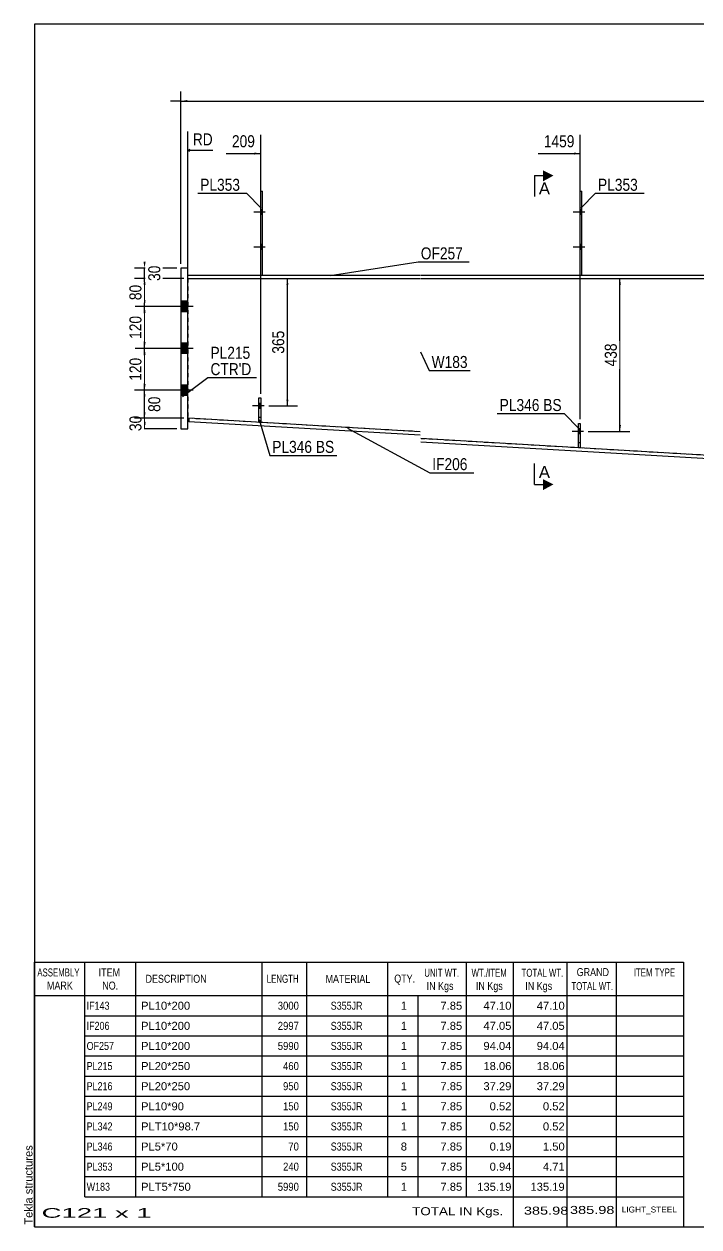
# Model space of a CAD drawing. Header units: millimetres. Extents: x -289 to 124, y -160 to 127.
# Drawn here: x -288.7 to -127.6, y -160.3 to 126.7 of the extents above; entities that cross this region are included whole.
import ezdxf

# ---------------------------------------------------------------- set-up
doc = ezdxf.new("R2010")
doc.units = ezdxf.units.MM
doc.linetypes.add('DXK_LINE_DOT1', pattern=[1.8814, 0.9407, -0.9407])
doc.linetypes.add('DXK_LINE_DOT2', pattern=[3.9198, 1.9599, -1.9599])
doc.styles.add('Arial', font='ARIAL.TTF', dxfattribs={"height": 0.2})
doc.styles.add('Arial Narrow', font='ARIALN.TTF', dxfattribs={"height": 0.2})

# ---------------------------------------------------------------- blocks, each defined once
blk = doc.blocks.new('Unknown-622306239-1210')
at = {"color": 5, "linetype": 'Continuous'}
for p, q in [((123.83, 126.7), (-286.17, 126.7)), ((-286.17, 126.7), (-286.17, -160.3)), ((123.83, -160.3), (123.83, 126.7)), ((-286.17, -160.3), (123.83, -160.3))]:
    blk.add_line(p, q, dxfattribs=at)
at = {"color": 174, "linetype": 'Continuous', "style": 'Arial'}
blk.add_text('Tekla structures', height=1.9102, rotation=90, dxfattribs=at).set_placement((-286.67, -159.8))
blk = doc.blocks.new('Part-622306239-1448 - 1359')
at = {"color": 2, "linetype": 'Continuous'}
for p, q in [((-249.58, 66.81), (-194.12, 66.81)), ((-194.02, 66.81), (-117.85, 66.81)), ((-117.75, 66.81), (-35.52, 66.81)), ((-35.42, 66.81), (40.46, 66.81)), ((40.56, 66.81), (93.76, 66.81)), ((-249.58, 65.98), (-194.12, 65.98)), ((-194.02, 65.98), (-117.85, 65.98)), ((-117.75, 65.98), (-35.52, 65.98)), ((-35.42, 65.98), (40.46, 65.98)), ((40.56, 65.98), (93.76, 65.98))]:
    blk.add_line(p, q, dxfattribs=at)
at = {"color": 7, "linetype": 'DXK_LINE_DOT1'}
for p, q in [((-249.58, 65.98), (-249.58, 66.81)), ((93.76, 65.98), (93.76, 66.81))]:
    blk.add_line(p, q, dxfattribs=at)
blk = doc.blocks.new('Part-622306239-1470 - 1359')
at = {"color": 2, "linetype": 'Continuous'}
for p, q in [((-249.33, 32.63), (-249.38, 31.8)), ((-194.12, 28.57), (-249.38, 31.8)), ((-194.12, 29.41), (-249.33, 32.63)), ((-117.85, 23.32), (-194.02, 27.77)), ((-117.85, 22.48), (-194.02, 26.93)), ((-72.47, 18.06), (-117.75, 20.71)), ((-72.52, 17.23), (-117.75, 19.87)), ((-72.52, 17.23), (-72.47, 18.06))]:
    blk.add_line(p, q, dxfattribs=at)
blk = doc.blocks.new('Part-622306239-1497 - 1359')
at = {"color": 7, "linetype": 'DXK_LINE_DOT1'}
for p, q in [((-249.58, 65.98), (-194.12, 65.98)), ((-249.58, 65.98), (-249.58, 32.65)), ((-194.02, 65.98), (-117.85, 65.98)), ((-117.75, 65.98), (-35.52, 65.98)), ((-35.42, 65.98), (40.46, 65.98)), ((40.56, 65.98), (93.76, 65.98)), ((93.76, 65.98), (93.76, 3.48)), ((-194.12, 29.41), (-249.33, 32.63)), ((-117.85, 23.32), (-194.02, 27.77)), ((-35.52, 15.9), (-117.75, 20.71)), ((40.46, 9.2), (-35.42, 13.63)), ((93.76, 3.48), (40.56, 6.59))]:
    blk.add_line(p, q, dxfattribs=at)
at = {"color": 2, "linetype": 'Continuous'}
blk.add_line((-249.58, 32.65), (-249.33, 32.63), dxfattribs=at)
blk = doc.blocks.new('Part-622306239-1552 - 1359')
at = {"color": 2, "linetype": 'Continuous'}
for p, q in [((-156.35, 25.58), (-156.35, 31.41)), ((-156.35, 31.41), (-155.93, 31.41)), ((-155.93, 31.41), (-155.93, 25.58)), ((-155.93, 25.58), (-156.35, 25.58))]:
    blk.add_line(p, q, dxfattribs=at)
blk = doc.blocks.new('Part-622306239-1505 - 1359')
at = {"color": 7, "linetype": 'DXK_LINE_DOT1'}
for p, q in [((-156.35, 25.58), (-156.35, 31.41)), ((-156.35, 31.41), (-155.93, 31.41)), ((-155.93, 31.41), (-155.93, 25.58)), ((-156.35, 26.83), (-155.93, 26.83)), ((-155.93, 25.58), (-156.35, 25.58))]:
    blk.add_line(p, q, dxfattribs=at)
blk = doc.blocks.new('Part-622306239-4548 - 1359')
at = {"color": 7, "linetype": 'DXK_LINE_DOT1'}
for p, q in [((-232.62, 31.67), (-232.62, 37.5)), ((-232.62, 37.5), (-232.2, 37.5)), ((-232.2, 37.5), (-232.2, 31.67)), ((-232.62, 32.92), (-232.2, 32.92)), ((-232.2, 31.67), (-232.62, 31.67))]:
    blk.add_line(p, q, dxfattribs=at)
blk = doc.blocks.new('Bolt-622306239-1737 - 1359')
at = {"linetype": 'Continuous'}
blk.add_hatch(color=3, dxfattribs=at).paths.add_polyline_path([(-155.93, 28.91), (-155.93, 30.08), (-156.35, 30.08), (-156.35, 28.91)])
at = {"color": 3, "linetype": 'Continuous'}
for p, q in [((-155.14, 29.5), (-157.89, 29.5)), ((-155.93, 30.08), (-156.35, 30.08)), ((-155.93, 28.91), (-156.35, 28.91))]:
    blk.add_line(p, q, dxfattribs=at)
blk = doc.blocks.new('Bolt-622306239-1734 - 1359')
at = {"color": 3, "linetype": 'DXK_LINE_DOT2'}
for p, q in [((-155.14, 29.5), (-157.89, 29.5)), ((-155.93, 30.08), (-156.35, 30.08)), ((-155.93, 28.91), (-156.35, 28.91))]:
    blk.add_line(p, q, dxfattribs=at)
blk = doc.blocks.new('Part-622306239-1606 - 1359')
at = {"color": 2, "linetype": 'Continuous'}
for p, q in [((-249.58, 68.48), (-251.25, 68.48)), ((-251.25, 68.48), (-251.25, 30.15)), ((-249.58, 30.15), (-249.58, 68.48)), ((-251.25, 30.15), (-249.58, 30.15))]:
    blk.add_line(p, q, dxfattribs=at)
blk = doc.blocks.new('Bolt-622306239-1553 - 1359')
at = {"linetype": 'Continuous'}
for points in [[(-251.25, 60.56), (-251.25, 58.06), (-249.58, 58.06), (-249.58, 60.56)], [(-251.25, 60.56), (-251.25, 58.06), (-249.58, 58.06), (-249.58, 60.56)], [(-251.25, 50.56), (-251.25, 48.06), (-249.58, 48.06), (-249.58, 50.56)], [(-251.25, 50.56), (-251.25, 48.06), (-249.58, 48.06), (-249.58, 50.56)], [(-251.25, 40.56), (-251.25, 38.06), (-249.58, 38.06), (-249.58, 40.56)], [(-251.25, 40.56), (-251.25, 38.06), (-249.58, 38.06), (-249.58, 40.56)]]:
    blk.add_hatch(color=3, dxfattribs=at).paths.add_polyline_path(points)
at = {"color": 3, "linetype": 'Continuous'}
for p, q in [((-249.58, 60.56), (-251.25, 60.56)), ((-249.58, 60.56), (-251.25, 60.56)), ((-248.33, 59.31), (-251.25, 59.31)), ((-248.33, 59.31), (-251.25, 59.31)), ((-249.58, 58.06), (-251.25, 58.06)), ((-249.58, 58.06), (-251.25, 58.06)), ((-249.58, 50.56), (-251.25, 50.56)), ((-249.58, 50.56), (-251.25, 50.56)), ((-248.33, 49.31), (-251.25, 49.31)), ((-248.33, 49.31), (-251.25, 49.31)), ((-249.58, 48.06), (-251.25, 48.06)), ((-249.58, 48.06), (-251.25, 48.06)), ((-249.58, 40.56), (-251.25, 40.56)), ((-249.58, 40.56), (-251.25, 40.56)), ((-248.33, 39.31), (-251.25, 39.31)), ((-248.33, 39.31), (-251.25, 39.31)), ((-249.58, 38.06), (-251.25, 38.06)), ((-249.58, 38.06), (-251.25, 38.06))]:
    blk.add_line(p, q, dxfattribs=at)
blk = doc.blocks.new('Part-622306239-4547 - 1359')
at = {"color": 2, "linetype": 'Continuous'}
for p, q in [((-232.2, 66.81), (-232.2, 86.81)), ((-232.2, 86.81), (-231.78, 86.81)), ((-231.78, 66.81), (-231.78, 86.81))]:
    blk.add_line(p, q, dxfattribs=at)
at = {"color": 7, "linetype": 'DXK_LINE_DOT1'}
blk.add_line((-232.2, 66.81), (-231.78, 66.81), dxfattribs=at)
blk = doc.blocks.new('Bolt-622306239-4558 - 1359')
at = {"linetype": 'Continuous'}
blk.add_hatch(color=3, dxfattribs=at).paths.add_polyline_path([(-232.2, 35), (-232.2, 36.17), (-232.62, 36.17), (-232.62, 35)])
at = {"color": 3, "linetype": 'Continuous'}
for p, q in [((-231.41, 35.58), (-234.16, 35.58)), ((-232.2, 36.17), (-232.62, 36.17)), ((-232.2, 35), (-232.62, 35))]:
    blk.add_line(p, q, dxfattribs=at)
blk = doc.blocks.new('Part-622306239-4551 - 1359')
at = {"color": 2, "linetype": 'Continuous'}
for p, q in [((-232.62, 31.67), (-232.62, 37.5)), ((-232.62, 37.5), (-232.2, 37.5)), ((-232.2, 37.5), (-232.2, 31.67)), ((-232.2, 31.67), (-232.62, 31.67))]:
    blk.add_line(p, q, dxfattribs=at)
blk = doc.blocks.new('Part-622306239-1742 - 1359')
at = {"color": 2, "linetype": 'Continuous'}
for p, q in [((-155.93, 66.81), (-155.93, 86.81)), ((-155.93, 86.81), (-155.52, 86.81)), ((-155.52, 66.81), (-155.52, 86.81))]:
    blk.add_line(p, q, dxfattribs=at)
at = {"color": 7, "linetype": 'DXK_LINE_DOT1'}
blk.add_line((-155.93, 66.81), (-155.52, 66.81), dxfattribs=at)
blk = doc.blocks.new('Bolt-622306239-1743 - 1359')
at = {"linetype": 'Continuous'}
for points in [[(-155.52, 81.23), (-155.52, 82.4), (-155.93, 82.4), (-155.93, 81.23)], [(-155.52, 81.23), (-155.52, 82.4), (-155.93, 82.4), (-155.93, 81.23)], [(-155.52, 72.9), (-155.52, 74.06), (-155.93, 74.06), (-155.93, 72.9)], [(-155.52, 72.9), (-155.52, 74.06), (-155.93, 74.06), (-155.93, 72.9)]]:
    blk.add_hatch(color=3, dxfattribs=at).paths.add_polyline_path(points)
at = {"color": 3, "linetype": 'Continuous'}
for p, q in [((-154.85, 81.81), (-157.6, 81.81)), ((-154.85, 81.81), (-157.6, 81.81)), ((-155.52, 82.4), (-155.93, 82.4)), ((-155.52, 82.4), (-155.93, 82.4)), ((-155.52, 81.23), (-155.93, 81.23)), ((-155.52, 81.23), (-155.93, 81.23)), ((-154.85, 73.48), (-157.6, 73.48)), ((-154.85, 73.48), (-157.6, 73.48)), ((-155.52, 74.06), (-155.93, 74.06)), ((-155.52, 74.06), (-155.93, 74.06)), ((-155.52, 72.9), (-155.93, 72.9)), ((-155.52, 72.9), (-155.93, 72.9))]:
    blk.add_line(p, q, dxfattribs=at)
blk = doc.blocks.new('Bolt-622306239-4554 - 1359')
at = {"linetype": 'Continuous'}
for points in [[(-231.78, 81.23), (-231.78, 82.4), (-232.2, 82.4), (-232.2, 81.23)], [(-231.78, 81.23), (-231.78, 82.4), (-232.2, 82.4), (-232.2, 81.23)], [(-231.78, 72.9), (-231.78, 74.06), (-232.2, 74.06), (-232.2, 72.9)], [(-231.78, 72.9), (-231.78, 74.06), (-232.2, 74.06), (-232.2, 72.9)]]:
    blk.add_hatch(color=3, dxfattribs=at).paths.add_polyline_path(points)
at = {"color": 3, "linetype": 'Continuous'}
for p, q in [((-231.12, 81.81), (-233.87, 81.81)), ((-231.12, 81.81), (-233.87, 81.81)), ((-231.78, 82.4), (-232.2, 82.4)), ((-231.78, 82.4), (-232.2, 82.4)), ((-231.78, 81.23), (-232.2, 81.23)), ((-231.78, 81.23), (-232.2, 81.23)), ((-231.12, 73.48), (-233.87, 73.48)), ((-231.12, 73.48), (-233.87, 73.48)), ((-231.78, 74.06), (-232.2, 74.06)), ((-231.78, 74.06), (-232.2, 74.06)), ((-231.78, 72.9), (-232.2, 72.9)), ((-231.78, 72.9), (-232.2, 72.9))]:
    blk.add_line(p, q, dxfattribs=at)
blk = doc.blocks.new('Bolt-622306239-4555 - 1359')
at = {"color": 3, "linetype": 'DXK_LINE_DOT2'}
for p, q in [((-231.41, 35.58), (-234.16, 35.58)), ((-232.2, 36.17), (-232.62, 36.17)), ((-232.2, 35), (-232.62, 35))]:
    blk.add_line(p, q, dxfattribs=at)
blk = doc.blocks.new('StraightDimension-622306239-1930 - 1359')
at = {"linetype": 'Continuous'}
for points in [[(-260.17, 47.81), (-259.92, 49.31), (-259.67, 47.81)], [(-259.67, 40.81), (-259.92, 39.31), (-260.17, 40.81)]]:
    blk.add_hatch(color=7, dxfattribs=at).paths.add_polyline_path(points)
at = {"color": 7, "linetype": 'Continuous'}
for p, q in [((-250.58, 49.31), (-262.17, 49.31)), ((-259.92, 39.31), (-259.92, 49.31)), ((-250.58, 39.31), (-262.17, 39.31))]:
    blk.add_line(p, q, dxfattribs=at)
at = {"color": 0}
blk.add_wipeout([(-260.08, 47.65), (-264.28, 47.65), (-264.28, 40.97), (-260.08, 40.97)], dxfattribs=at)
at = {"color": 3, "style": 'Arial Narrow'}
blk.add_text('120', height=2.863, rotation=90.0002, dxfattribs=at).set_placement((-260.67, 41.57))
blk = doc.blocks.new('StraightDimension-622306239-5100 - 1359')
at = {"linetype": 'Continuous'}
for points in [[(-226.08, 64.48), (-225.83, 65.98), (-225.58, 64.48)], [(-225.58, 37.08), (-225.83, 35.58), (-226.08, 37.08)]]:
    blk.add_hatch(color=7, dxfattribs=at).paths.add_polyline_path(points)
at = {"color": 7, "linetype": 'Continuous'}
for p, q in [((-230.3, 65.98), (-223.43, 65.98)), ((-225.83, 35.58), (-225.83, 65.98)), ((-230.3, 35.58), (-223.43, 35.58))]:
    blk.add_line(p, q, dxfattribs=at)
at = {"color": 0}
blk.add_wipeout([(-225.98, 54.12), (-230.18, 54.12), (-230.18, 47.44), (-225.98, 47.44)], dxfattribs=at)
at = {"color": 3, "style": 'Arial Narrow'}
blk.add_text('365', height=2.863, rotation=90.0002, dxfattribs=at).set_placement((-226.58, 48.04))
blk = doc.blocks.new('StraightDimension-622306239-1919 - 1359')
at = {"linetype": 'Continuous'}
for points in [[(-260.17, 31.15), (-259.92, 32.65), (-259.67, 31.15)], [(-259.67, 31.65), (-259.92, 30.15), (-260.17, 31.65)]]:
    blk.add_hatch(color=7, dxfattribs=at).paths.add_polyline_path(points)
at = {"color": 7, "linetype": 'Continuous'}
for p, q in [((-250.58, 32.65), (-262.17, 32.65)), ((-259.92, 30.15), (-259.92, 32.65)), ((-252.25, 30.15), (-262.17, 30.15))]:
    blk.add_line(p, q, dxfattribs=at)
at = {"color": 0}
blk.add_wipeout([(-260.07, 33.82), (-264.27, 33.82), (-264.27, 28.97), (-260.07, 28.97)], dxfattribs=at)
at = {"color": 3, "style": 'Arial Narrow'}
blk.add_text('30', height=2.863, rotation=90.0002, dxfattribs=at).set_placement((-260.67, 29.57))
blk = doc.blocks.new('StraightDimension-622306239-1947 - 1359')
at = {"linetype": 'Continuous'}
for points in [[(-260.17, 64.48), (-259.92, 65.98), (-259.67, 64.48)], [(-259.67, 60.81), (-259.92, 59.31), (-260.17, 60.81)]]:
    blk.add_hatch(color=7, dxfattribs=at).paths.add_polyline_path(points)
at = {"color": 7, "linetype": 'Continuous'}
for p, q in [((-250.58, 65.98), (-262.17, 65.98)), ((-259.92, 59.31), (-259.92, 65.98)), ((-250.58, 59.31), (-262.17, 59.31))]:
    blk.add_line(p, q, dxfattribs=at)
at = {"color": 0}
blk.add_wipeout([(-260.07, 65.07), (-264.27, 65.07), (-264.27, 60.22), (-260.07, 60.22)], dxfattribs=at)
at = {"color": 3, "style": 'Arial Narrow'}
blk.add_text('80', height=2.863, rotation=90.0002, dxfattribs=at).set_placement((-260.67, 60.82))
blk = doc.blocks.new('StraightDimension-622306239-1964 - 1359')
at = {"linetype": 'Continuous'}
for points in [[(-259.67, 69.98), (-259.92, 68.48), (-260.17, 69.98)], [(-260.17, 64.48), (-259.92, 65.98), (-259.67, 64.48)]]:
    blk.add_hatch(color=7, dxfattribs=at).paths.add_polyline_path(points)
at = {"color": 7, "linetype": 'Continuous'}
for p, q in [((-252.25, 68.48), (-262.32, 68.48)), ((-259.92, 65.98), (-259.92, 68.48)), ((-250.58, 65.98), (-262.32, 65.98))]:
    blk.add_line(p, q, dxfattribs=at)
at = {"color": 0}
blk.add_wipeout([(-255.57, 69.66), (-259.77, 69.66), (-259.77, 64.8), (-255.57, 64.8)], dxfattribs=at)
at = {"color": 3, "style": 'Arial Narrow'}
blk.add_text('30', height=2.863, rotation=90.0002, dxfattribs=at).set_placement((-256.17, 65.4))
blk = doc.blocks.new('StraightDimension-622306239-1974 - 1359')
at = {"linetype": 'Continuous'}
for points in [[(-260.17, 37.81), (-259.92, 39.31), (-259.67, 37.81)], [(-259.67, 34.15), (-259.92, 32.65), (-260.17, 34.15)]]:
    blk.add_hatch(color=7, dxfattribs=at).paths.add_polyline_path(points)
at = {"color": 7, "linetype": 'Continuous'}
for p, q in [((-250.58, 39.31), (-262.32, 39.31)), ((-259.92, 32.65), (-259.92, 39.31)), ((-250.58, 32.65), (-262.32, 32.65))]:
    blk.add_line(p, q, dxfattribs=at)
at = {"color": 0}
blk.add_wipeout([(-255.57, 38.41), (-259.77, 38.41), (-259.77, 33.55), (-255.57, 33.55)], dxfattribs=at)
at = {"color": 3, "style": 'Arial Narrow'}
blk.add_text('80', height=2.863, rotation=90.0002, dxfattribs=at).set_placement((-256.17, 34.15))
blk = doc.blocks.new('StraightDimension-622306239-1991 - 1359')
at = {"linetype": 'Continuous'}
for points in [[(-260.17, 57.81), (-259.92, 59.31), (-259.67, 57.81)], [(-259.67, 50.81), (-259.92, 49.31), (-260.17, 50.81)]]:
    blk.add_hatch(color=7, dxfattribs=at).paths.add_polyline_path(points)
at = {"color": 7, "linetype": 'Continuous'}
for p, q in [((-250.58, 59.31), (-262.17, 59.31)), ((-259.92, 49.31), (-259.92, 59.31)), ((-250.58, 49.31), (-262.17, 49.31))]:
    blk.add_line(p, q, dxfattribs=at)
at = {"color": 0}
blk.add_wipeout([(-260.08, 57.65), (-264.28, 57.65), (-264.28, 50.97), (-260.08, 50.97)], dxfattribs=at)
at = {"color": 3, "style": 'Arial Narrow'}
blk.add_text('120', height=2.863, rotation=90.0002, dxfattribs=at).set_placement((-260.67, 51.57))
blk = doc.blocks.new('StraightDimension-622306239-2009 - 1359')
at = {"linetype": 'Continuous'}
for points in [[(-249.75, 108.07), (-251.25, 108.32), (-249.75, 108.57)], [(93.92, 108.57), (95.42, 108.32), (93.92, 108.07)]]:
    blk.add_hatch(color=7, dxfattribs=at).paths.add_polyline_path(points)
at = {"color": 7, "linetype": 'Continuous'}
for p, q in [((-251.25, 69.48), (-251.25, 110.57)), ((95.42, 75.31), (95.42, 110.57)), ((-251.25, 108.32), (-253.75, 108.32)), ((-251.25, 108.32), (95.42, 108.32)), ((95.42, 108.32), (97.92, 108.32))]:
    blk.add_line(p, q, dxfattribs=at)
at = {"color": 0}
blk.add_wipeout([(-73.66, 108.47), (-73.66, 112.67), (-82.17, 112.67), (-82.17, 108.47)], dxfattribs=at)
at = {"color": 3, "style": 'Arial Narrow'}
blk.add_text('6030', height=2.863, dxfattribs=at).set_placement((-81.57, 109.07))
blk = doc.blocks.new('StraightDimension-622306239-2083 - 1359')
at = {"linetype": 'Continuous'}
for points in [[(-146.71, 64.48), (-146.46, 65.98), (-146.21, 64.48)], [(-146.21, 31), (-146.46, 29.5), (-146.71, 31)]]:
    blk.add_hatch(color=7, dxfattribs=at).paths.add_polyline_path(points)
at = {"color": 7, "linetype": 'Continuous'}
for p, q in [((-154.04, 65.98), (-144.06, 65.98)), ((-146.46, 29.5), (-146.46, 65.98)), ((-154.04, 29.5), (-144.06, 29.5))]:
    blk.add_line(p, q, dxfattribs=at)
at = {"color": 0}
blk.add_wipeout([(-146.61, 51.08), (-150.81, 51.08), (-150.81, 44.4), (-146.61, 44.4)], dxfattribs=at)
at = {"color": 3, "style": 'Arial Narrow'}
blk.add_text('438', height=2.863, rotation=90.0002, dxfattribs=at).set_placement((-147.21, 45))
blk = doc.blocks.new('StraightDimension-622306239-5041 - 1359')
at = {"linetype": 'Continuous'}
blk.add_hatch(color=7, dxfattribs=at).paths.add_polyline_path([(-157.43, 96.05), (-155.93, 95.8), (-157.43, 95.55)])
at = {"color": 7, "linetype": 'Continuous'}
for p, q in [((-155.93, 32.41), (-155.93, 100.3)), ((-165.99, 95.8), (-155.93, 95.8))]:
    blk.add_line(p, q, dxfattribs=at)
at = {"color": 0}
blk.add_wipeout([(-156.71, 96.7), (-156.71, 100.9), (-165.22, 100.9), (-165.22, 96.7)], dxfattribs=at)
at = {"color": 3, "style": 'Arial Narrow'}
blk.add_text('1459', height=2.863, dxfattribs=at).set_placement((-164.62, 97.3))
blk = doc.blocks.new('StraightDimension-622306239-5042 - 1359')
at = {"linetype": 'Continuous'}
blk.add_hatch(color=7, dxfattribs=at).paths.add_polyline_path([(-233.7, 96.05), (-232.2, 95.8), (-233.7, 95.55)])
at = {"color": 7, "linetype": 'Continuous'}
for p, q in [((-232.2, 38.5), (-232.2, 100.3)), ((-240.43, 95.8), (-232.2, 95.8))]:
    blk.add_line(p, q, dxfattribs=at)
at = {"color": 0, "linetype": 'Continuous'}
blk.add_wipeout([(-243.05, 97.15), (-243.05, 101.35), (-249, 101.35), (-249, 97.15)], dxfattribs=at)
at = {"color": 7, "linetype": 'Continuous'}
for p, q in [((-249.58, 67.81), (-249.58, 101.05)), ((-249.08, 96.8), (-249.58, 96.55)), ((-249.08, 96.3), (-249.58, 96.55)), ((-243.65, 96.55), (-249.58, 96.55))]:
    blk.add_line(p, q, dxfattribs=at)
at = {"color": 3, "linetype": 'Continuous', "style": 'Arial Narrow'}
blk.add_text('RD', height=2.863, dxfattribs=at).set_placement((-248.4, 97.75))
at = {"color": 0}
blk.add_wipeout([(-232.97, 96.7), (-232.97, 100.9), (-239.66, 100.9), (-239.66, 96.7)], dxfattribs=at)
at = {"color": 3, "style": 'Arial Narrow'}
blk.add_text('209', height=2.863, dxfattribs=at).set_placement((-239.06, 97.3))
blk = doc.blocks.new('CBS_BOM-622306239-5138')
at = {"color": 7, "linetype": 'Continuous'}
for p, q in [((-286.21, -105.13), (-286.21, -97.13)), ((-286.2, -97.13), (-131.28, -97.13)), ((-274.21, -105.13), (-274.21, -97.13)), ((-262.02, -105.13), (-262.02, -97.13)), ((-231.85, -105.13), (-231.85, -97.13)), ((-221.17, -105.13), (-221.17, -97.13)), ((-201.86, -105.13), (-201.86, -97.13)), ((-183.05, -105.13), (-183.05, -97.13)), ((-171.84, -105.13), (-171.84, -97.13)), ((-159.06, -105.13), (-159.06, -97.13)), ((-147.31, -105.13), (-147.31, -97.13)), ((-131.28, -97.14), (-131.29, -105.12)), ((-286.21, -105.13), (-131.28, -105.13)), ((-286.21, -109.93), (-286.21, -105.13)), ((-274.21, -109.93), (-274.21, -105.13)), ((-262.02, -109.93), (-262.02, -105.13)), ((-231.85, -109.93), (-231.85, -105.13)), ((-221.17, -109.93), (-221.17, -105.13)), ((-201.86, -109.93), (-201.86, -105.13)), ((-194.59, -109.93), (-194.59, -105.13)), ((-183.05, -109.93), (-183.05, -105.13)), ((-171.84, -109.93), (-171.84, -105.13)), ((-159.06, -109.93), (-159.06, -105.13)), ((-147.29, -109.93), (-147.29, -105.13)), ((-131.28, -105.14), (-131.28, -109.93)), ((-286.21, -114.73), (-286.21, -109.93)), ((-274.21, -109.93), (-131.28, -109.93)), ((-274.21, -114.73), (-274.21, -109.93)), ((-262.02, -114.73), (-262.02, -109.93)), ((-231.85, -114.73), (-231.85, -109.93)), ((-221.17, -114.73), (-221.17, -109.93)), ((-201.86, -114.73), (-201.86, -109.93)), ((-194.59, -114.73), (-194.59, -109.93)), ((-183.05, -114.73), (-183.05, -109.93)), ((-171.84, -114.73), (-171.84, -109.93)), ((-159.06, -114.73), (-159.06, -109.93)), ((-147.29, -114.73), (-147.29, -109.93)), ((-131.28, -109.94), (-131.28, -114.73)), ((-286.21, -119.53), (-286.21, -114.73)), ((-274.21, -114.73), (-131.28, -114.73)), ((-274.21, -119.53), (-274.21, -114.73)), ((-262.02, -119.53), (-262.02, -114.73)), ((-231.85, -119.53), (-231.85, -114.73)), ((-221.17, -119.53), (-221.17, -114.73)), ((-201.86, -119.53), (-201.86, -114.73)), ((-194.59, -119.53), (-194.59, -114.73)), ((-183.05, -119.53), (-183.05, -114.73)), ((-171.84, -119.53), (-171.84, -114.73)), ((-159.06, -119.53), (-159.06, -114.73)), ((-147.29, -119.53), (-147.29, -114.73)), ((-131.28, -114.74), (-131.28, -119.53)), ((-286.21, -124.33), (-286.21, -119.53)), ((-274.21, -119.53), (-131.28, -119.53)), ((-274.21, -124.33), (-274.21, -119.53)), ((-262.02, -124.33), (-262.02, -119.53)), ((-231.85, -124.33), (-231.85, -119.53)), ((-221.17, -124.33), (-221.17, -119.53)), ((-201.86, -124.33), (-201.86, -119.53)), ((-194.59, -124.33), (-194.59, -119.53)), ((-183.05, -124.33), (-183.05, -119.53)), ((-171.84, -124.33), (-171.84, -119.53)), ((-159.06, -124.33), (-159.06, -119.53)), ((-147.29, -124.33), (-147.29, -119.53)), ((-131.28, -119.54), (-131.28, -124.33)), ((-286.21, -129.13), (-286.21, -124.33)), ((-274.21, -124.33), (-131.28, -124.33)), ((-274.21, -129.13), (-274.21, -124.33)), ((-262.02, -129.13), (-262.02, -124.33)), ((-231.85, -129.13), (-231.85, -124.33)), ((-221.17, -129.13), (-221.17, -124.33)), ((-201.86, -129.13), (-201.86, -124.33)), ((-194.59, -129.13), (-194.59, -124.33)), ((-183.05, -129.13), (-183.05, -124.33)), ((-171.84, -129.13), (-171.84, -124.33)), ((-159.06, -129.13), (-159.06, -124.33)), ((-147.29, -129.13), (-147.29, -124.33)), ((-131.28, -124.34), (-131.28, -129.13)), ((-286.21, -133.93), (-286.21, -129.13)), ((-274.21, -129.13), (-131.28, -129.13)), ((-274.21, -133.93), (-274.21, -129.13)), ((-262.02, -133.93), (-262.02, -129.13)), ((-231.85, -133.93), (-231.85, -129.13)), ((-221.17, -133.93), (-221.17, -129.13)), ((-201.86, -133.93), (-201.86, -129.13)), ((-194.59, -133.93), (-194.59, -129.13)), ((-183.05, -133.93), (-183.05, -129.13)), ((-171.84, -133.93), (-171.84, -129.13)), ((-159.06, -133.93), (-159.06, -129.13)), ((-147.29, -133.93), (-147.29, -129.13)), ((-131.28, -129.14), (-131.28, -133.93)), ((-286.21, -138.73), (-286.21, -133.93)), ((-274.21, -133.93), (-131.28, -133.93)), ((-274.21, -138.73), (-274.21, -133.93)), ((-262.02, -138.73), (-262.02, -133.93)), ((-231.85, -138.73), (-231.85, -133.93)), ((-221.17, -138.73), (-221.17, -133.93)), ((-201.86, -138.73), (-201.86, -133.93)), ((-194.59, -138.73), (-194.59, -133.93)), ((-183.05, -138.73), (-183.05, -133.93)), ((-171.84, -138.73), (-171.84, -133.93)), ((-159.06, -138.73), (-159.06, -133.93)), ((-147.29, -138.73), (-147.29, -133.93)), ((-131.28, -133.94), (-131.28, -138.73)), ((-286.21, -143.53), (-286.21, -138.73)), ((-274.21, -138.73), (-131.28, -138.73)), ((-274.21, -143.53), (-274.21, -138.73)), ((-262.02, -143.53), (-262.02, -138.73)), ((-231.85, -143.53), (-231.85, -138.73)), ((-221.17, -143.53), (-221.17, -138.73)), ((-201.86, -143.53), (-201.86, -138.73)), ((-194.59, -143.53), (-194.59, -138.73)), ((-183.05, -143.53), (-183.05, -138.73)), ((-171.84, -143.53), (-171.84, -138.73)), ((-159.06, -143.53), (-159.06, -138.73)), ((-147.29, -143.53), (-147.29, -138.73)), ((-131.28, -138.74), (-131.28, -143.53)), ((-286.21, -148.33), (-286.21, -143.53)), ((-274.21, -143.53), (-131.28, -143.53)), ((-274.21, -148.33), (-274.21, -143.53)), ((-262.02, -148.33), (-262.02, -143.53)), ((-231.85, -148.33), (-231.85, -143.53)), ((-221.17, -148.33), (-221.17, -143.53)), ((-201.86, -148.33), (-201.86, -143.53)), ((-194.59, -148.33), (-194.59, -143.53)), ((-183.05, -148.33), (-183.05, -143.53)), ((-171.84, -148.33), (-171.84, -143.53)), ((-159.06, -148.33), (-159.06, -143.53)), ((-147.29, -148.33), (-147.29, -143.53)), ((-131.28, -143.54), (-131.28, -148.33)), ((-286.21, -153.13), (-286.21, -148.33)), ((-274.21, -148.33), (-131.28, -148.33)), ((-274.21, -153.13), (-274.21, -148.33)), ((-262.02, -153.13), (-262.02, -148.33)), ((-231.85, -153.13), (-231.85, -148.33)), ((-221.17, -153.13), (-221.17, -148.33)), ((-201.86, -153.13), (-201.86, -148.33)), ((-194.59, -153.13), (-194.59, -148.33)), ((-183.05, -153.13), (-183.05, -148.33)), ((-171.84, -153.13), (-171.84, -148.33)), ((-159.06, -153.13), (-159.06, -148.33)), ((-147.29, -153.13), (-147.29, -148.33)), ((-131.28, -148.34), (-131.28, -153.13)), ((-286.21, -160.33), (-286.21, -153.15)), ((-274.21, -153.13), (-131.28, -153.13)), ((-171.84, -160.33), (-171.84, -153.15)), ((-159.06, -160.33), (-159.06, -153.15)), ((-147.25, -160.33), (-147.25, -153.15)), ((-131.28, -153.13), (-131.28, -160.33)), ((-286.21, -160.33), (-131.28, -160.33))]:
    blk.add_line(p, q, dxfattribs=at)
at = {"color": 3, "linetype": 'Continuous', "style": 'Arial'}
for s, height, width, p in [('ASSEMBLY', 1.91, 0.7, (-285.52, -100.56)), ('ITEM', 1.91, 0.8, (-270.88, -100.56)), ('DESCRIPTION', 1.9102, 0.8, (-259.69, -102.07)), ('LENGTH', 1.91, 0.7, (-230.75, -102.07)), ('MATERIAL', 1.91, 0.8, (-216.72, -102.11)), ('QTY.', 1.91, 0.8, (-200.33, -102.03)), ('UNIT WT.', 1.91, 0.7, (-193.16, -100.64)), ('WT./ITEM', 1.91, 0.7, (-181.87, -100.64)), ('TOTAL WT.', 1.91, 0.7, (-169.94, -100.64)), ('GRAND', 1.91, 0.8, (-156.78, -100.48)), ('ITEM TYPE', 1.91, 0.7, (-143.15, -100.55)), ('MARK', 1.91, 0.8, (-283.21, -103.7)), ('NO.', 1.91, 0.8, (-270.02, -103.7)), ('IN Kgs', 1.91, 0.8, (-192.59, -103.77)), ('IN Kgs', 1.91, 0.8, (-180.83, -103.77)), ('IN Kgs', 1.91, 0.8, (-169.04, -103.77)), ('TOTAL WT.', 1.91, 0.7, (-158.04, -103.82))]:
    blk.add_text(s, height=height, dxfattribs=dict(at, width=width)).set_placement(p)
at = {"color": 7, "linetype": 'Continuous', "style": 'Arial'}
for s, width, p in [('IF143', 0.8, (-273.75, -108.5)), ('3000', 0.85, (-228.13, -108.5)), ('S355JR', 0.8, (-215.49, -108.5)), ('IF206', 0.8, (-273.75, -113.3)), ('2997', 0.85, (-228.13, -113.3)), ('S355JR', 0.8, (-215.49, -113.3)), ('OF257', 0.8, (-273.75, -118.1)), ('5990', 0.85, (-228.13, -118.1)), ('S355JR', 0.8, (-215.49, -118.1)), ('PL215', 0.8, (-273.75, -122.9)), ('460', 0.85, (-226.87, -122.9)), ('S355JR', 0.8, (-215.49, -122.9)), ('PL216', 0.8, (-273.75, -127.7)), ('950', 0.85, (-226.87, -127.7)), ('S355JR', 0.8, (-215.49, -127.7)), ('PL249', 0.8, (-273.75, -132.5)), ('150', 0.85, (-226.87, -132.5)), ('S355JR', 0.8, (-215.49, -132.5)), ('PL342', 0.8, (-273.75, -137.3)), ('150', 0.85, (-226.87, -137.3)), ('S355JR', 0.8, (-215.49, -137.3)), ('PL346', 0.8, (-273.75, -142.1)), ('70', 0.85, (-225.61, -142.1)), ('S355JR', 0.8, (-215.49, -142.1)), ('PL353', 0.8, (-273.75, -146.9)), ('240', 0.85, (-226.87, -146.9)), ('S355JR', 0.8, (-215.49, -146.9)), ('W183', 0.8, (-273.75, -151.7)), ('5990', 0.85, (-228.13, -151.7)), ('S355JR', 0.8, (-215.49, -151.7))]:
    blk.add_text(s, height=1.91, dxfattribs=dict(at, width=width)).set_placement(p)
for s, p in [('PL10*200', (-260.76, -108.5)), ('1', (-198.77, -108.5)), ('7.85', (-189.3, -108.5)), ('47.10', (-179.04, -108.5)), ('47.10', (-166.32, -108.5)), ('PL10*200', (-260.76, -113.3)), ('1', (-198.77, -113.3)), ('7.85', (-189.3, -113.3)), ('47.05', (-179.04, -113.3)), ('47.05', (-166.32, -113.3)), ('PL10*200', (-260.76, -118.1)), ('1', (-198.77, -118.1)), ('7.85', (-189.3, -118.1)), ('94.04', (-179.04, -118.1)), ('94.04', (-166.32, -118.1)), ('PL20*250', (-260.76, -122.9)), ('1', (-198.77, -122.9)), ('7.85', (-189.3, -122.9)), ('18.06', (-179.04, -122.9)), ('18.06', (-166.32, -122.9)), ('PL20*250', (-260.76, -127.7)), ('1', (-198.77, -127.7)), ('7.85', (-189.3, -127.7)), ('37.29', (-179.04, -127.7)), ('37.29', (-166.32, -127.7)), ('PL10*90', (-260.76, -132.5)), ('1', (-198.77, -132.5)), ('7.85', (-189.3, -132.5)), ('0.52', (-177.55, -132.5)), ('0.52', (-164.84, -132.5)), ('PLT10*98.7', (-260.76, -137.3)), ('1', (-198.77, -137.3)), ('7.85', (-189.3, -137.3)), ('0.52', (-177.55, -137.3)), ('0.52', (-164.84, -137.3)), ('PL5*70', (-260.76, -142.1)), ('8', (-198.77, -142.1)), ('7.85', (-189.3, -142.1)), ('0.19', (-177.55, -142.1)), ('1.50', (-164.84, -142.1)), ('PL5*100', (-260.76, -146.9)), ('5', (-198.77, -146.9)), ('7.85', (-189.3, -146.9)), ('0.94', (-177.55, -146.9)), ('4.71', (-164.84, -146.9)), ('PLT5*750', (-260.76, -151.7)), ('1', (-198.77, -151.7)), ('7.85', (-189.3, -151.7)), ('135.19', (-180.52, -151.7)), ('135.19', (-167.81, -151.7))]:
    blk.add_text(s, height=1.91, dxfattribs=at).set_placement(p)
at = {"color": 6, "linetype": 'Continuous', "style": 'Arial'}
for s, height, width, p in [('C121 x 1', 2.292, 2.05, (-284.49, -158.14)), ('TOTAL IN Kgs.', 1.9102, 1.2, (-196.05, -157.54)), ('385.98', 1.91, 1.3, (-169.39, -157.39)), ('385.98', 1.91, 1.3, (-158.38, -157.23))]:
    blk.add_text(s, height=height, dxfattribs=dict(at, width=width)).set_placement(p)
blk.add_text('LIGHT_STEEL', height=1.4135, dxfattribs=at).set_placement((-146.03, -156.88))
blk = doc.blocks.new('Mark-622306239-1444 - 1359')
at = {"color": 0}
blk.add_wipeout([(-183.95, 70.55), (-183.95, 73.55), (-193.99, 73.55), (-193.99, 70.55)], dxfattribs=at)
blk.add_wipeout([(-183.95, 70.55), (-183.95, 73.55), (-193.99, 73.55), (-193.99, 70.55)], dxfattribs=at)
at = {"color": 7, "linetype": 'Continuous'}
for p, q in [((-215.62, 66.73), (-194.59, 69.95)), ((-194.59, 69.95), (-182.45, 69.95))]:
    blk.add_line(p, q, dxfattribs=at)
at = {"color": 3, "style": 'Arial Narrow'}
blk.add_text('OF257', height=2.863, dxfattribs=at).set_placement((-193.99, 70.55))
blk = doc.blocks.new('Mark-622306239-1466 - 1359')
at = {"color": 0}
blk.add_wipeout([(-182.84, 20.25), (-182.84, 23.25), (-191.25, 23.25), (-191.25, 20.25)], dxfattribs=at)
blk.add_wipeout([(-182.84, 20.25), (-182.84, 23.25), (-191.25, 23.25), (-191.25, 20.25)], dxfattribs=at)
at = {"color": 7, "linetype": 'Continuous'}
for p, q in [((-211.52, 30.28), (-191.85, 19.65)), ((-191.85, 19.65), (-181.34, 19.65))]:
    blk.add_line(p, q, dxfattribs=at)
at = {"color": 3, "style": 'Arial Narrow'}
blk.add_text('IF206', height=2.863, dxfattribs=at).set_placement((-191.25, 20.25))
blk = doc.blocks.new('Mark-622306239-1493 - 1359')
at = {"color": 0}
blk.add_wipeout([(-182.81, 44.63), (-182.81, 47.63), (-191.4, 47.63), (-191.4, 44.63)], dxfattribs=at)
blk.add_wipeout([(-182.81, 44.63), (-182.81, 47.63), (-191.4, 47.63), (-191.4, 44.63)], dxfattribs=at)
at = {"color": 7, "linetype": 'Continuous'}
for p, q in [((-194.1, 48.48), (-192, 44.03)), ((-192, 44.03), (-182.21, 44.03))]:
    blk.add_line(p, q, dxfattribs=at)
at = {"color": 3, "style": 'Arial Narrow'}
blk.add_text('W183', height=2.863, dxfattribs=at).set_placement((-191.4, 44.63))
blk = doc.blocks.new('Mark-622306239-1602 - 1359')
at = {"color": 0}
blk.add_wipeout([(-234.69, 46.82), (-234.69, 49.82), (-244.19, 49.82), (-244.19, 46.82)], dxfattribs=at)
blk.add_wipeout([(-234.69, 46.82), (-234.69, 49.82), (-244.19, 49.82), (-244.19, 46.82)], dxfattribs=at)
blk.add_wipeout([(-234.44, 42.92), (-234.44, 45.92), (-244.19, 45.92), (-244.19, 42.92)], dxfattribs=at)
blk.add_wipeout([(-234.44, 42.92), (-234.44, 45.92), (-244.19, 45.92), (-244.19, 42.92)], dxfattribs=at)
at = {"color": 7, "linetype": 'Continuous'}
for p, q in [((-250.89, 37.84), (-244.79, 42.32)), ((-244.79, 42.32), (-233.19, 42.32))]:
    blk.add_line(p, q, dxfattribs=at)
at = {"color": 3, "style": 'Arial Narrow'}
blk.add_text('PL215', height=2.863, dxfattribs=at).set_placement((-244.19, 46.82))
at = {"color": 1, "style": 'Arial Narrow'}
blk.add_text("CTR'D", height=2.863, dxfattribs=at).set_placement((-244.19, 42.92))
blk = doc.blocks.new('SectionMark-622306239-2239 - 1359')
at = {"color": 7, "linetype": 'Continuous'}
for p, q in [((-166.82, 90.54), (-164.82, 90.54)), ((-166.82, 16.86), (-164.82, 16.86))]:
    blk.add_line(p, q, dxfattribs=at)
at = {"color": 0, "linetype": 'Continuous'}
for points in [[(-163.16, 86.04), (-163.16, 89.04), (-165.82, 89.04), (-165.82, 86.04)], [(-163.16, 18.36), (-163.16, 21.36), (-165.82, 21.36), (-165.82, 18.36)]]:
    blk.add_wipeout(points, dxfattribs=at)
at = {"linetype": 'Continuous'}
for points in [[(-164.82, 91.79), (-162.32, 90.54), (-164.82, 89.17)], [(-164.82, 18.11), (-162.32, 16.86), (-164.82, 15.49)]]:
    blk.add_hatch(color=7, dxfattribs=at).paths.add_polyline_path(points)
at = {"color": 7, "linetype": 'Continuous'}
for p, q in [((-166.82, 90.54), (-166.82, 85.54)), ((-166.82, 16.86), (-166.82, 21.86))]:
    blk.add_line(p, q, dxfattribs=at)
at = {"color": 136, "linetype": 'Continuous', "style": 'Arial'}
for p in [(-165.82, 86.04), (-165.82, 18.36)]:
    blk.add_text('A', height=2.87, dxfattribs=at).set_placement(p)
blk = doc.blocks.new('Mark-622306239-1738 - 1359')
at = {"color": 0}
blk.add_wipeout([(-142.18, 86.92), (-142.18, 89.92), (-151.69, 89.92), (-151.69, 86.92)], dxfattribs=at)
blk.add_wipeout([(-142.18, 86.92), (-142.18, 89.92), (-151.69, 89.92), (-151.69, 86.92)], dxfattribs=at)
at = {"color": 7, "linetype": 'Continuous'}
for p, q in [((-155.82, 82.79), (-152.29, 86.32)), ((-152.29, 86.32), (-140.68, 86.32))]:
    blk.add_line(p, q, dxfattribs=at)
at = {"color": 3, "style": 'Arial Narrow'}
blk.add_text('PL353', height=2.863, dxfattribs=at).set_placement((-151.69, 86.92))
blk = doc.blocks.new('MarkSet-622306239-2279 - 1359')
at = {"color": 0}
blk.add_wipeout([(-165.66, 34.36), (-165.66, 37.36), (-175.16, 37.36), (-175.16, 34.36)], dxfattribs=at)
blk.add_wipeout([(-165.66, 34.36), (-165.66, 37.36), (-175.16, 37.36), (-175.16, 34.36)], dxfattribs=at)
blk.add_wipeout([(-160.38, 34.36), (-160.38, 37.36), (-164.76, 37.36), (-164.76, 34.36)], dxfattribs=at)
blk.add_wipeout([(-160.38, 34.36), (-160.38, 37.36), (-164.76, 37.36), (-164.76, 34.36)], dxfattribs=at)
at = {"color": 7, "linetype": 'Continuous'}
for p in [(-175.76, 33.76), (-156.24, 30.22)]:
    blk.add_line(p, (-159.78, 33.76), dxfattribs=at)
at = {"color": 3, "style": 'Arial Narrow'}
for s, p in [('PL346', (-175.16, 34.36)), ('BS', (-164.76, 34.36))]:
    blk.add_text(s, height=2.863, dxfattribs=at).set_placement(p)
blk = doc.blocks.new('MarkSet-622306239-4585 - 1359')
at = {"color": 0}
blk.add_wipeout([(-219.94, 24.38), (-219.94, 27.38), (-229.44, 27.38), (-229.44, 24.38)], dxfattribs=at)
blk.add_wipeout([(-219.94, 24.38), (-219.94, 27.38), (-229.44, 27.38), (-229.44, 24.38)], dxfattribs=at)
at = {"color": 7, "linetype": 'Continuous'}
blk.add_line((-232.54, 32.31), (-230.04, 23.78), dxfattribs=at)
at = {"color": 0}
blk.add_wipeout([(-214.65, 24.38), (-214.65, 27.38), (-219.04, 27.38), (-219.04, 24.38)], dxfattribs=at)
blk.add_wipeout([(-214.65, 24.38), (-214.65, 27.38), (-219.04, 27.38), (-219.04, 24.38)], dxfattribs=at)
at = {"color": 7, "linetype": 'Continuous'}
blk.add_line((-230.04, 23.78), (-214.05, 23.78), dxfattribs=at)
at = {"color": 3, "style": 'Arial Narrow'}
for s, p in [('PL346', (-229.44, 24.38)), ('BS', (-219.04, 24.38))]:
    blk.add_text(s, height=2.863, dxfattribs=at).set_placement(p)
blk = doc.blocks.new('Mark-622306239-4590 - 1359')
at = {"color": 7, "linetype": 'Continuous'}
blk.add_line((-232.09, 82.79), (-235.63, 86.32), dxfattribs=at)
at = {"color": 0}
blk.add_wipeout([(-237.13, 86.92), (-237.13, 89.92), (-246.63, 89.92), (-246.63, 86.92)], dxfattribs=at)
blk.add_wipeout([(-237.13, 86.92), (-237.13, 89.92), (-246.63, 89.92), (-246.63, 86.92)], dxfattribs=at)
at = {"color": 7, "linetype": 'Continuous'}
blk.add_line((-247.23, 86.32), (-235.63, 86.32), dxfattribs=at)
at = {"color": 3, "style": 'Arial Narrow'}
blk.add_text('PL353', height=2.863, dxfattribs=at).set_placement((-246.63, 86.92))

msp = doc.modelspace()

# ---------------------------------------------------------------- block references
for name in ['Unknown-622306239-1210', 'Part-622306239-4547 - 1359', 'Part-622306239-1742 - 1359', 'Bolt-622306239-4554 - 1359', 'Bolt-622306239-1743 - 1359', 'Part-622306239-1606 - 1359', 'Part-622306239-1448 - 1359', 'Part-622306239-1497 - 1359', 'Bolt-622306239-1553 - 1359', 'Part-622306239-4548 - 1359', 'Part-622306239-4551 - 1359', 'Bolt-622306239-4558 - 1359', 'Bolt-622306239-4555 - 1359', 'Part-622306239-1470 - 1359', 'Bolt-622306239-1737 - 1359', 'Bolt-622306239-1734 - 1359', 'Part-622306239-1552 - 1359', 'Part-622306239-1505 - 1359', 'CBS_BOM-622306239-5138']:
    msp.add_blockref(name, (0, 0))

# ---------------------------------------------------------------- next in the draw order: block references
for name in ['StraightDimension-622306239-1947 - 1359', 'StraightDimension-622306239-5100 - 1359', 'StraightDimension-622306239-2083 - 1359', 'StraightDimension-622306239-1930 - 1359', 'Mark-622306239-1493 - 1359', 'StraightDimension-622306239-1919 - 1359', 'MarkSet-622306239-4585 - 1359', 'Mark-622306239-1466 - 1359']:
    msp.add_blockref(name, (0, 0))

# ---------------------------------------------------------------- next in the draw order: block references
for name in ['StraightDimension-622306239-1964 - 1359', 'StraightDimension-622306239-1991 - 1359', 'StraightDimension-622306239-1974 - 1359']:
    msp.add_blockref(name, (0, 0))

# ---------------------------------------------------------------- next in the draw order: block references
msp.add_blockref('StraightDimension-622306239-2009 - 1359', (0, 0))

# ---------------------------------------------------------------- next in the draw order: block references
for name in ['StraightDimension-622306239-5042 - 1359', 'StraightDimension-622306239-5041 - 1359', 'Mark-622306239-1444 - 1359']:
    msp.add_blockref(name, (0, 0))

# ---------------------------------------------------------------- next in the draw order: block references
for name in ['Mark-622306239-4590 - 1359', 'SectionMark-622306239-2239 - 1359', 'Mark-622306239-1738 - 1359', 'Mark-622306239-1602 - 1359']:
    msp.add_blockref(name, (0, 0))

# ---------------------------------------------------------------- next in the draw order: block references
msp.add_blockref('MarkSet-622306239-2279 - 1359', (0, 0))

doc.saveas('drawing.dxf')
